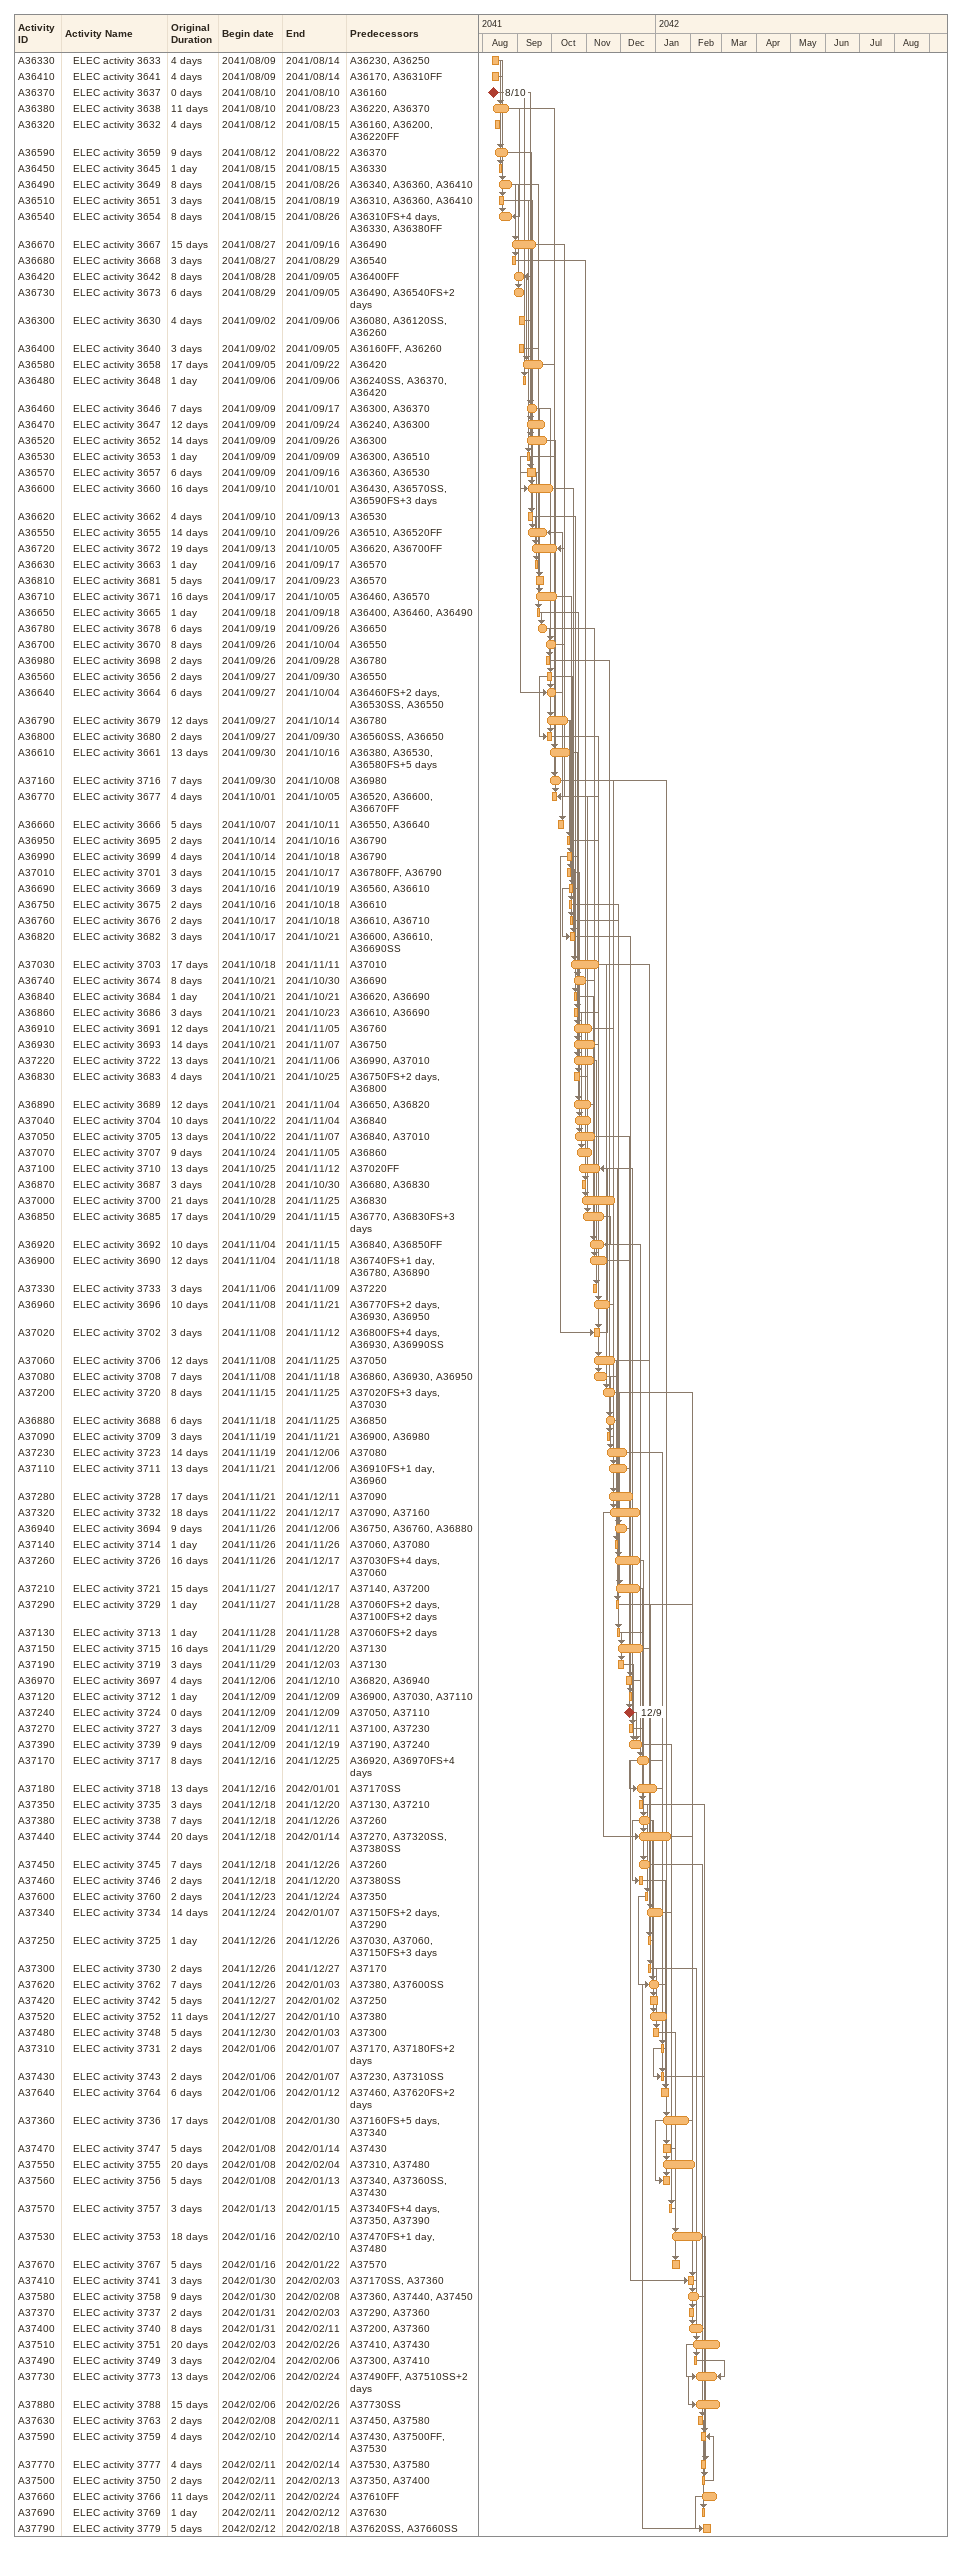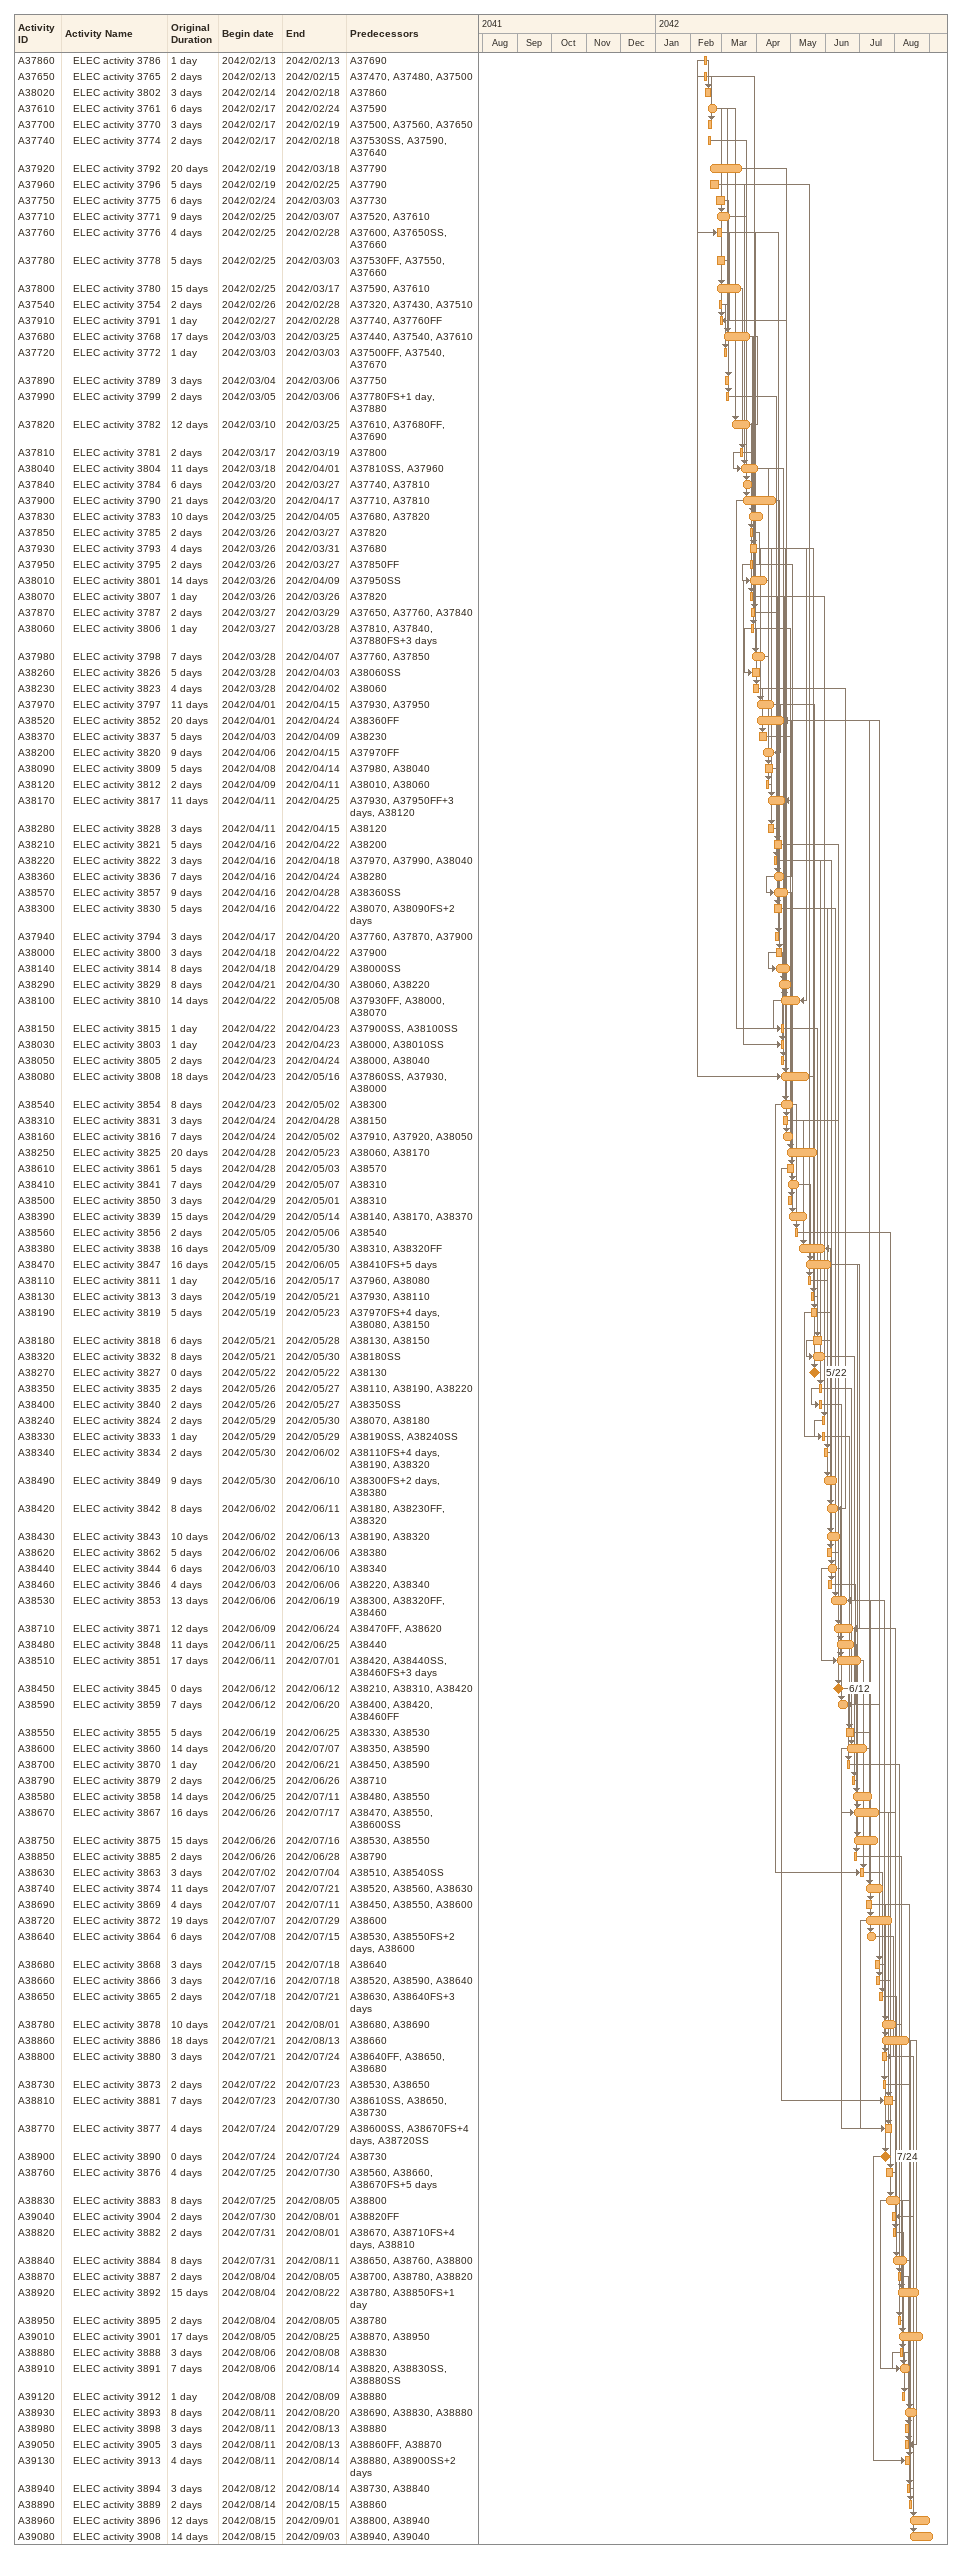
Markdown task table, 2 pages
| ID | Level | Task | Original duration | Start | Finish | Predecessors |
|---|---|---|---|---|---|---|
| A36330 | 2 | ELEC activity 3633 | 4d | 2041-08-09 | 2041-08-14 | A36230, A36250 |
| A36410 | 2 | ELEC activity 3641 | 4d | 2041-08-09 | 2041-08-14 | A36170, A36310FF |
| A36370 | 2 | ELEC activity 3637 | 0d | 2041-08-10 | 2041-08-10 | A36160 |
| A36380 | 2 | ELEC activity 3638 | 11d | 2041-08-10 | 2041-08-23 | A36220, A36370 |
| A36320 | 2 | ELEC activity 3632 | 4d | 2041-08-12 | 2041-08-15 | A36160, A36200, A36220FF |
| A36590 | 2 | ELEC activity 3659 | 9d | 2041-08-12 | 2041-08-22 | A36370 |
| A36450 | 2 | ELEC activity 3645 | 1d | 2041-08-15 | 2041-08-15 | A36330 |
| A36490 | 2 | ELEC activity 3649 | 8d | 2041-08-15 | 2041-08-26 | A36340, A36360, A36410 |
| A36510 | 2 | ELEC activity 3651 | 3d | 2041-08-15 | 2041-08-19 | A36310, A36360, A36410 |
| A36540 | 2 | ELEC activity 3654 | 8d | 2041-08-15 | 2041-08-26 | A36310FS+4d, A36330, A36380FF |
| A36670 | 2 | ELEC activity 3667 | 15d | 2041-08-27 | 2041-09-16 | A36490 |
| A36680 | 2 | ELEC activity 3668 | 3d | 2041-08-27 | 2041-08-29 | A36540 |
| A36420 | 2 | ELEC activity 3642 | 8d | 2041-08-28 | 2041-09-05 | A36400FF |
| A36730 | 2 | ELEC activity 3673 | 6d | 2041-08-29 | 2041-09-05 | A36490, A36540FS+2d |
| A36300 | 2 | ELEC activity 3630 | 4d | 2041-09-02 | 2041-09-06 | A36080, A36120SS, A36260 |
| A36400 | 2 | ELEC activity 3640 | 3d | 2041-09-02 | 2041-09-05 | A36160FF, A36260 |
| A36580 | 2 | ELEC activity 3658 | 17d | 2041-09-05 | 2041-09-22 | A36420 |
| A36480 | 2 | ELEC activity 3648 | 1d | 2041-09-06 | 2041-09-06 | A36240SS, A36370, A36420 |
| A36460 | 2 | ELEC activity 3646 | 7d | 2041-09-09 | 2041-09-17 | A36300, A36370 |
| A36470 | 2 | ELEC activity 3647 | 12d | 2041-09-09 | 2041-09-24 | A36240, A36300 |
| A36520 | 2 | ELEC activity 3652 | 14d | 2041-09-09 | 2041-09-26 | A36300 |
| A36530 | 2 | ELEC activity 3653 | 1d | 2041-09-09 | 2041-09-09 | A36300, A36510 |
| A36570 | 2 | ELEC activity 3657 | 6d | 2041-09-09 | 2041-09-16 | A36360, A36530 |
| A36600 | 2 | ELEC activity 3660 | 16d | 2041-09-10 | 2041-10-01 | A36430, A36570SS, A36590FS+3d |
| A36620 | 2 | ELEC activity 3662 | 4d | 2041-09-10 | 2041-09-13 | A36530 |
| A36550 | 2 | ELEC activity 3655 | 14d | 2041-09-10 | 2041-09-26 | A36510, A36520FF |
| A36720 | 2 | ELEC activity 3672 | 19d | 2041-09-13 | 2041-10-05 | A36620, A36700FF |
| A36630 | 2 | ELEC activity 3663 | 1d | 2041-09-16 | 2041-09-17 | A36570 |
| A36810 | 2 | ELEC activity 3681 | 5d | 2041-09-17 | 2041-09-23 | A36570 |
| A36710 | 2 | ELEC activity 3671 | 16d | 2041-09-17 | 2041-10-05 | A36460, A36570 |
| A36650 | 2 | ELEC activity 3665 | 1d | 2041-09-18 | 2041-09-18 | A36400, A36460, A36490 |
| A36780 | 2 | ELEC activity 3678 | 6d | 2041-09-19 | 2041-09-26 | A36650 |
| A36700 | 2 | ELEC activity 3670 | 8d | 2041-09-26 | 2041-10-04 | A36550 |
| A36980 | 2 | ELEC activity 3698 | 2d | 2041-09-26 | 2041-09-28 | A36780 |
| A36560 | 2 | ELEC activity 3656 | 2d | 2041-09-27 | 2041-09-30 | A36550 |
| A36640 | 2 | ELEC activity 3664 | 6d | 2041-09-27 | 2041-10-04 | A36460FS+2d, A36530SS, A36550 |
| A36790 | 2 | ELEC activity 3679 | 12d | 2041-09-27 | 2041-10-14 | A36780 |
| A36800 | 2 | ELEC activity 3680 | 2d | 2041-09-27 | 2041-09-30 | A36560SS, A36650 |
| A36610 | 2 | ELEC activity 3661 | 13d | 2041-09-30 | 2041-10-16 | A36380, A36530, A36580FS+5d |
| A37160 | 2 | ELEC activity 3716 | 7d | 2041-09-30 | 2041-10-08 | A36980 |
| A36770 | 2 | ELEC activity 3677 | 4d | 2041-10-01 | 2041-10-05 | A36520, A36600, A36670FF |
| A36660 | 2 | ELEC activity 3666 | 5d | 2041-10-07 | 2041-10-11 | A36550, A36640 |
| A36950 | 2 | ELEC activity 3695 | 2d | 2041-10-14 | 2041-10-16 | A36790 |
| A36990 | 2 | ELEC activity 3699 | 4d | 2041-10-14 | 2041-10-18 | A36790 |
| A37010 | 2 | ELEC activity 3701 | 3d | 2041-10-15 | 2041-10-17 | A36780FF, A36790 |
| A36690 | 2 | ELEC activity 3669 | 3d | 2041-10-16 | 2041-10-19 | A36560, A36610 |
| A36750 | 2 | ELEC activity 3675 | 2d | 2041-10-16 | 2041-10-18 | A36610 |
| A36760 | 2 | ELEC activity 3676 | 2d | 2041-10-17 | 2041-10-18 | A36610, A36710 |
| A36820 | 2 | ELEC activity 3682 | 3d | 2041-10-17 | 2041-10-21 | A36600, A36610, A36690SS |
| A37030 | 2 | ELEC activity 3703 | 17d | 2041-10-18 | 2041-11-11 | A37010 |
| A36740 | 2 | ELEC activity 3674 | 8d | 2041-10-21 | 2041-10-30 | A36690 |
| A36840 | 2 | ELEC activity 3684 | 1d | 2041-10-21 | 2041-10-21 | A36620, A36690 |
| A36860 | 2 | ELEC activity 3686 | 3d | 2041-10-21 | 2041-10-23 | A36610, A36690 |
| A36910 | 2 | ELEC activity 3691 | 12d | 2041-10-21 | 2041-11-05 | A36760 |
| A36930 | 2 | ELEC activity 3693 | 14d | 2041-10-21 | 2041-11-07 | A36750 |
| A37220 | 2 | ELEC activity 3722 | 13d | 2041-10-21 | 2041-11-06 | A36990, A37010 |
| A36830 | 2 | ELEC activity 3683 | 4d | 2041-10-21 | 2041-10-25 | A36750FS+2d, A36800 |
| A36890 | 2 | ELEC activity 3689 | 12d | 2041-10-21 | 2041-11-04 | A36650, A36820 |
| A37040 | 2 | ELEC activity 3704 | 10d | 2041-10-22 | 2041-11-04 | A36840 |
| A37050 | 2 | ELEC activity 3705 | 13d | 2041-10-22 | 2041-11-07 | A36840, A37010 |
| A37070 | 2 | ELEC activity 3707 | 9d | 2041-10-24 | 2041-11-05 | A36860 |
| A37100 | 2 | ELEC activity 3710 | 13d | 2041-10-25 | 2041-11-12 | A37020FF |
| A36870 | 2 | ELEC activity 3687 | 3d | 2041-10-28 | 2041-10-30 | A36680, A36830 |
| A37000 | 2 | ELEC activity 3700 | 21d | 2041-10-28 | 2041-11-25 | A36830 |
| A36850 | 2 | ELEC activity 3685 | 17d | 2041-10-29 | 2041-11-15 | A36770, A36830FS+3d |
| A36920 | 2 | ELEC activity 3692 | 10d | 2041-11-04 | 2041-11-15 | A36840, A36850FF |
| A36900 | 2 | ELEC activity 3690 | 12d | 2041-11-04 | 2041-11-18 | A36740FS+1d, A36780, A36890 |
| A37330 | 2 | ELEC activity 3733 | 3d | 2041-11-06 | 2041-11-09 | A37220 |
| A36960 | 2 | ELEC activity 3696 | 10d | 2041-11-08 | 2041-11-21 | A36770FS+2d, A36930, A36950 |
| A37020 | 2 | ELEC activity 3702 | 3d | 2041-11-08 | 2041-11-12 | A36800FS+4d, A36930, A36990SS |
| A37060 | 2 | ELEC activity 3706 | 12d | 2041-11-08 | 2041-11-25 | A37050 |
| A37080 | 2 | ELEC activity 3708 | 7d | 2041-11-08 | 2041-11-18 | A36860, A36930, A36950 |
| A37200 | 2 | ELEC activity 3720 | 8d | 2041-11-15 | 2041-11-25 | A37020FS+3d, A37030 |
| A36880 | 2 | ELEC activity 3688 | 6d | 2041-11-18 | 2041-11-25 | A36850 |
| A37090 | 2 | ELEC activity 3709 | 3d | 2041-11-19 | 2041-11-21 | A36900, A36980 |
| A37230 | 2 | ELEC activity 3723 | 14d | 2041-11-19 | 2041-12-06 | A37080 |
| A37110 | 2 | ELEC activity 3711 | 13d | 2041-11-21 | 2041-12-06 | A36910FS+1d, A36960 |
| A37280 | 2 | ELEC activity 3728 | 17d | 2041-11-21 | 2041-12-11 | A37090 |
| A37320 | 2 | ELEC activity 3732 | 18d | 2041-11-22 | 2041-12-17 | A37090, A37160 |
| A36940 | 2 | ELEC activity 3694 | 9d | 2041-11-26 | 2041-12-06 | A36750, A36760, A36880 |
| A37140 | 2 | ELEC activity 3714 | 1d | 2041-11-26 | 2041-11-26 | A37060, A37080 |
| A37260 | 2 | ELEC activity 3726 | 16d | 2041-11-26 | 2041-12-17 | A37030FS+4d, A37060 |
| A37210 | 2 | ELEC activity 3721 | 15d | 2041-11-27 | 2041-12-17 | A37140, A37200 |
| A37290 | 2 | ELEC activity 3729 | 1d | 2041-11-27 | 2041-11-28 | A37060FS+2d, A37100FS+2d |
| A37130 | 2 | ELEC activity 3713 | 1d | 2041-11-28 | 2041-11-28 | A37060FS+2d |
| A37150 | 2 | ELEC activity 3715 | 16d | 2041-11-29 | 2041-12-20 | A37130 |
| A37190 | 2 | ELEC activity 3719 | 3d | 2041-11-29 | 2041-12-03 | A37130 |
| A36970 | 2 | ELEC activity 3697 | 4d | 2041-12-06 | 2041-12-10 | A36820, A36940 |
| A37120 | 2 | ELEC activity 3712 | 1d | 2041-12-09 | 2041-12-09 | A36900, A37030, A37110 |
| A37240 | 2 | ELEC activity 3724 | 0d | 2041-12-09 | 2041-12-09 | A37050, A37110 |
| A37270 | 2 | ELEC activity 3727 | 3d | 2041-12-09 | 2041-12-11 | A37100, A37230 |
| A37390 | 2 | ELEC activity 3739 | 9d | 2041-12-09 | 2041-12-19 | A37190, A37240 |
| A37170 | 2 | ELEC activity 3717 | 8d | 2041-12-16 | 2041-12-25 | A36920, A36970FS+4d |
| A37180 | 2 | ELEC activity 3718 | 13d | 2041-12-16 | 2042-01-01 | A37170SS |
| A37350 | 2 | ELEC activity 3735 | 3d | 2041-12-18 | 2041-12-20 | A37130, A37210 |
| A37380 | 2 | ELEC activity 3738 | 7d | 2041-12-18 | 2041-12-26 | A37260 |
| A37440 | 2 | ELEC activity 3744 | 20d | 2041-12-18 | 2042-01-14 | A37270, A37320SS, A37380SS |
| A37450 | 2 | ELEC activity 3745 | 7d | 2041-12-18 | 2041-12-26 | A37260 |
| A37460 | 2 | ELEC activity 3746 | 2d | 2041-12-18 | 2041-12-20 | A37380SS |
| A37600 | 2 | ELEC activity 3760 | 2d | 2041-12-23 | 2041-12-24 | A37350 |
| A37340 | 2 | ELEC activity 3734 | 14d | 2041-12-24 | 2042-01-07 | A37150FS+2d, A37290 |
| A37250 | 2 | ELEC activity 3725 | 1d | 2041-12-26 | 2041-12-26 | A37030, A37060, A37150FS+3d |
| A37300 | 2 | ELEC activity 3730 | 2d | 2041-12-26 | 2041-12-27 | A37170 |
| A37620 | 2 | ELEC activity 3762 | 7d | 2041-12-26 | 2042-01-03 | A37380, A37600SS |
| A37420 | 2 | ELEC activity 3742 | 5d | 2041-12-27 | 2042-01-02 | A37250 |
| A37520 | 2 | ELEC activity 3752 | 11d | 2041-12-27 | 2042-01-10 | A37380 |
| A37480 | 2 | ELEC activity 3748 | 5d | 2041-12-30 | 2042-01-03 | A37300 |
| A37310 | 2 | ELEC activity 3731 | 2d | 2042-01-06 | 2042-01-07 | A37170, A37180FS+2d |
| A37430 | 2 | ELEC activity 3743 | 2d | 2042-01-06 | 2042-01-07 | A37230, A37310SS |
| A37640 | 2 | ELEC activity 3764 | 6d | 2042-01-06 | 2042-01-12 | A37460, A37620FS+2d |
| A37360 | 2 | ELEC activity 3736 | 17d | 2042-01-08 | 2042-01-30 | A37160FS+5d, A37340 |
| A37470 | 2 | ELEC activity 3747 | 5d | 2042-01-08 | 2042-01-14 | A37430 |
| A37550 | 2 | ELEC activity 3755 | 20d | 2042-01-08 | 2042-02-04 | A37310, A37480 |
| A37560 | 2 | ELEC activity 3756 | 5d | 2042-01-08 | 2042-01-13 | A37340, A37360SS, A37430 |
| A37570 | 2 | ELEC activity 3757 | 3d | 2042-01-13 | 2042-01-15 | A37340FS+4d, A37350, A37390 |
| A37530 | 2 | ELEC activity 3753 | 18d | 2042-01-16 | 2042-02-10 | A37470FS+1d, A37480 |
| A37670 | 2 | ELEC activity 3767 | 5d | 2042-01-16 | 2042-01-22 | A37570 |
| A37410 | 2 | ELEC activity 3741 | 3d | 2042-01-30 | 2042-02-03 | A37170SS, A37360 |
| A37580 | 2 | ELEC activity 3758 | 9d | 2042-01-30 | 2042-02-08 | A37360, A37440, A37450 |
| A37370 | 2 | ELEC activity 3737 | 2d | 2042-01-31 | 2042-02-03 | A37290, A37360 |
| A37400 | 2 | ELEC activity 3740 | 8d | 2042-01-31 | 2042-02-11 | A37200, A37360 |
| A37510 | 2 | ELEC activity 3751 | 20d | 2042-02-03 | 2042-02-26 | A37410, A37430 |
| A37490 | 2 | ELEC activity 3749 | 3d | 2042-02-04 | 2042-02-06 | A37300, A37410 |
| A37730 | 2 | ELEC activity 3773 | 13d | 2042-02-06 | 2042-02-24 | A37490FF, A37510SS+2d |
| A37880 | 2 | ELEC activity 3788 | 15d | 2042-02-06 | 2042-02-26 | A37730SS |
| A37630 | 2 | ELEC activity 3763 | 2d | 2042-02-08 | 2042-02-11 | A37450, A37580 |
| A37590 | 2 | ELEC activity 3759 | 4d | 2042-02-10 | 2042-02-14 | A37430, A37500FF, A37530 |
| A37770 | 2 | ELEC activity 3777 | 4d | 2042-02-11 | 2042-02-14 | A37530, A37580 |
| A37500 | 2 | ELEC activity 3750 | 2d | 2042-02-11 | 2042-02-13 | A37350, A37400 |
| A37660 | 2 | ELEC activity 3766 | 11d | 2042-02-11 | 2042-02-24 | A37610FF |
| A37690 | 2 | ELEC activity 3769 | 1d | 2042-02-11 | 2042-02-12 | A37630 |
| A37790 | 2 | ELEC activity 3779 | 5d | 2042-02-12 | 2042-02-18 | A37620SS, A37660SS |
| A37860 | 2 | ELEC activity 3786 | 1d | 2042-02-13 | 2042-02-13 | A37690 |
| A37650 | 2 | ELEC activity 3765 | 2d | 2042-02-13 | 2042-02-15 | A37470, A37480, A37500 |
| A38020 | 2 | ELEC activity 3802 | 3d | 2042-02-14 | 2042-02-18 | A37860 |
| A37610 | 2 | ELEC activity 3761 | 6d | 2042-02-17 | 2042-02-24 | A37590 |
| A37700 | 2 | ELEC activity 3770 | 3d | 2042-02-17 | 2042-02-19 | A37500, A37560, A37650 |
| A37740 | 2 | ELEC activity 3774 | 2d | 2042-02-17 | 2042-02-18 | A37530SS, A37590, A37640 |
| A37920 | 2 | ELEC activity 3792 | 20d | 2042-02-19 | 2042-03-18 | A37790 |
| A37960 | 2 | ELEC activity 3796 | 5d | 2042-02-19 | 2042-02-25 | A37790 |
| A37750 | 2 | ELEC activity 3775 | 6d | 2042-02-24 | 2042-03-03 | A37730 |
| A37710 | 2 | ELEC activity 3771 | 9d | 2042-02-25 | 2042-03-07 | A37520, A37610 |
| A37760 | 2 | ELEC activity 3776 | 4d | 2042-02-25 | 2042-02-28 | A37600, A37650SS, A37660 |
| A37780 | 2 | ELEC activity 3778 | 5d | 2042-02-25 | 2042-03-03 | A37530FF, A37550, A37660 |
| A37800 | 2 | ELEC activity 3780 | 15d | 2042-02-25 | 2042-03-17 | A37590, A37610 |
| A37540 | 2 | ELEC activity 3754 | 2d | 2042-02-26 | 2042-02-28 | A37320, A37430, A37510 |
| A37910 | 2 | ELEC activity 3791 | 1d | 2042-02-27 | 2042-02-28 | A37740, A37760FF |
| A37680 | 2 | ELEC activity 3768 | 17d | 2042-03-03 | 2042-03-25 | A37440, A37540, A37610 |
| A37720 | 2 | ELEC activity 3772 | 1d | 2042-03-03 | 2042-03-03 | A37500FF, A37540, A37670 |
| A37890 | 2 | ELEC activity 3789 | 3d | 2042-03-04 | 2042-03-06 | A37750 |
| A37990 | 2 | ELEC activity 3799 | 2d | 2042-03-05 | 2042-03-06 | A37780FS+1d, A37880 |
| A37820 | 2 | ELEC activity 3782 | 12d | 2042-03-10 | 2042-03-25 | A37610, A37680FF, A37690 |
| A37810 | 2 | ELEC activity 3781 | 2d | 2042-03-17 | 2042-03-19 | A37800 |
| A38040 | 2 | ELEC activity 3804 | 11d | 2042-03-18 | 2042-04-01 | A37810SS, A37960 |
| A37840 | 2 | ELEC activity 3784 | 6d | 2042-03-20 | 2042-03-27 | A37740, A37810 |
| A37900 | 2 | ELEC activity 3790 | 21d | 2042-03-20 | 2042-04-17 | A37710, A37810 |
| A37830 | 2 | ELEC activity 3783 | 10d | 2042-03-25 | 2042-04-05 | A37680, A37820 |
| A37850 | 2 | ELEC activity 3785 | 2d | 2042-03-26 | 2042-03-27 | A37820 |
| A37930 | 2 | ELEC activity 3793 | 4d | 2042-03-26 | 2042-03-31 | A37680 |
| A37950 | 2 | ELEC activity 3795 | 2d | 2042-03-26 | 2042-03-27 | A37850FF |
| A38010 | 2 | ELEC activity 3801 | 14d | 2042-03-26 | 2042-04-09 | A37950SS |
| A38070 | 2 | ELEC activity 3807 | 1d | 2042-03-26 | 2042-03-26 | A37820 |
| A37870 | 2 | ELEC activity 3787 | 2d | 2042-03-27 | 2042-03-29 | A37650, A37760, A37840 |
| A38060 | 2 | ELEC activity 3806 | 1d | 2042-03-27 | 2042-03-28 | A37810, A37840, A37880FS+3d |
| A37980 | 2 | ELEC activity 3798 | 7d | 2042-03-28 | 2042-04-07 | A37760, A37850 |
| A38260 | 2 | ELEC activity 3826 | 5d | 2042-03-28 | 2042-04-03 | A38060SS |
| A38230 | 2 | ELEC activity 3823 | 4d | 2042-03-28 | 2042-04-02 | A38060 |
| A37970 | 2 | ELEC activity 3797 | 11d | 2042-04-01 | 2042-04-15 | A37930, A37950 |
| A38520 | 2 | ELEC activity 3852 | 20d | 2042-04-01 | 2042-04-24 | A38360FF |
| A38370 | 2 | ELEC activity 3837 | 5d | 2042-04-03 | 2042-04-09 | A38230 |
| A38200 | 2 | ELEC activity 3820 | 9d | 2042-04-06 | 2042-04-15 | A37970FF |
| A38090 | 2 | ELEC activity 3809 | 5d | 2042-04-08 | 2042-04-14 | A37980, A38040 |
| A38120 | 2 | ELEC activity 3812 | 2d | 2042-04-09 | 2042-04-11 | A38010, A38060 |
| A38170 | 2 | ELEC activity 3817 | 11d | 2042-04-11 | 2042-04-25 | A37930, A37950FF+3d, A38120 |
| A38280 | 2 | ELEC activity 3828 | 3d | 2042-04-11 | 2042-04-15 | A38120 |
| A38210 | 2 | ELEC activity 3821 | 5d | 2042-04-16 | 2042-04-22 | A38200 |
| A38220 | 2 | ELEC activity 3822 | 3d | 2042-04-16 | 2042-04-18 | A37970, A37990, A38040 |
| A38360 | 2 | ELEC activity 3836 | 7d | 2042-04-16 | 2042-04-24 | A38280 |
| A38570 | 2 | ELEC activity 3857 | 9d | 2042-04-16 | 2042-04-28 | A38360SS |
| A38300 | 2 | ELEC activity 3830 | 5d | 2042-04-16 | 2042-04-22 | A38070, A38090FS+2d |
| A37940 | 2 | ELEC activity 3794 | 3d | 2042-04-17 | 2042-04-20 | A37760, A37870, A37900 |
| A38000 | 2 | ELEC activity 3800 | 3d | 2042-04-18 | 2042-04-22 | A37900 |
| A38140 | 2 | ELEC activity 3814 | 8d | 2042-04-18 | 2042-04-29 | A38000SS |
| A38290 | 2 | ELEC activity 3829 | 8d | 2042-04-21 | 2042-04-30 | A38060, A38220 |
| A38100 | 2 | ELEC activity 3810 | 14d | 2042-04-22 | 2042-05-08 | A37930FF, A38000, A38070 |
| A38150 | 2 | ELEC activity 3815 | 1d | 2042-04-22 | 2042-04-23 | A37900SS, A38100SS |
| A38030 | 2 | ELEC activity 3803 | 1d | 2042-04-23 | 2042-04-23 | A38000, A38010SS |
| A38050 | 2 | ELEC activity 3805 | 2d | 2042-04-23 | 2042-04-24 | A38000, A38040 |
| A38080 | 2 | ELEC activity 3808 | 18d | 2042-04-23 | 2042-05-16 | A37860SS, A37930, A38000 |
| A38540 | 2 | ELEC activity 3854 | 8d | 2042-04-23 | 2042-05-02 | A38300 |
| A38310 | 2 | ELEC activity 3831 | 3d | 2042-04-24 | 2042-04-28 | A38150 |
| A38160 | 2 | ELEC activity 3816 | 7d | 2042-04-24 | 2042-05-02 | A37910, A37920, A38050 |
| A38250 | 2 | ELEC activity 3825 | 20d | 2042-04-28 | 2042-05-23 | A38060, A38170 |
| A38610 | 2 | ELEC activity 3861 | 5d | 2042-04-28 | 2042-05-03 | A38570 |
| A38410 | 2 | ELEC activity 3841 | 7d | 2042-04-29 | 2042-05-07 | A38310 |
| A38500 | 2 | ELEC activity 3850 | 3d | 2042-04-29 | 2042-05-01 | A38310 |
| A38390 | 2 | ELEC activity 3839 | 15d | 2042-04-29 | 2042-05-14 | A38140, A38170, A38370 |
| A38560 | 2 | ELEC activity 3856 | 2d | 2042-05-05 | 2042-05-06 | A38540 |
| A38380 | 2 | ELEC activity 3838 | 16d | 2042-05-09 | 2042-05-30 | A38310, A38320FF |
| A38470 | 2 | ELEC activity 3847 | 16d | 2042-05-15 | 2042-06-05 | A38410FS+5d |
| A38110 | 2 | ELEC activity 3811 | 1d | 2042-05-16 | 2042-05-17 | A37960, A38080 |
| A38130 | 2 | ELEC activity 3813 | 3d | 2042-05-19 | 2042-05-21 | A37930, A38110 |
| A38190 | 2 | ELEC activity 3819 | 5d | 2042-05-19 | 2042-05-23 | A37970FS+4d, A38080, A38150 |
| A38180 | 2 | ELEC activity 3818 | 6d | 2042-05-21 | 2042-05-28 | A38130, A38150 |
| A38320 | 2 | ELEC activity 3832 | 8d | 2042-05-21 | 2042-05-30 | A38180SS |
| A38270 | 2 | ELEC activity 3827 | 0d | 2042-05-22 | 2042-05-22 | A38130 |
| A38350 | 2 | ELEC activity 3835 | 2d | 2042-05-26 | 2042-05-27 | A38110, A38190, A38220 |
| A38400 | 2 | ELEC activity 3840 | 2d | 2042-05-26 | 2042-05-27 | A38350SS |
| A38240 | 2 | ELEC activity 3824 | 2d | 2042-05-29 | 2042-05-30 | A38070, A38180 |
| A38330 | 2 | ELEC activity 3833 | 1d | 2042-05-29 | 2042-05-29 | A38190SS, A38240SS |
| A38340 | 2 | ELEC activity 3834 | 2d | 2042-05-30 | 2042-06-02 | A38110FS+4d, A38190, A38320 |
| A38490 | 2 | ELEC activity 3849 | 9d | 2042-05-30 | 2042-06-10 | A38300FS+2d, A38380 |
| A38420 | 2 | ELEC activity 3842 | 8d | 2042-06-02 | 2042-06-11 | A38180, A38230FF, A38320 |
| A38430 | 2 | ELEC activity 3843 | 10d | 2042-06-02 | 2042-06-13 | A38190, A38320 |
| A38620 | 2 | ELEC activity 3862 | 5d | 2042-06-02 | 2042-06-06 | A38380 |
| A38440 | 2 | ELEC activity 3844 | 6d | 2042-06-03 | 2042-06-10 | A38340 |
| A38460 | 2 | ELEC activity 3846 | 4d | 2042-06-03 | 2042-06-06 | A38220, A38340 |
| A38530 | 2 | ELEC activity 3853 | 13d | 2042-06-06 | 2042-06-19 | A38300, A38320FF, A38460 |
| A38710 | 2 | ELEC activity 3871 | 12d | 2042-06-09 | 2042-06-24 | A38470FF, A38620 |
| A38480 | 2 | ELEC activity 3848 | 11d | 2042-06-11 | 2042-06-25 | A38440 |
| A38510 | 2 | ELEC activity 3851 | 17d | 2042-06-11 | 2042-07-01 | A38420, A38440SS, A38460FS+3d |
| A38450 | 2 | ELEC activity 3845 | 0d | 2042-06-12 | 2042-06-12 | A38210, A38310, A38420 |
| A38590 | 2 | ELEC activity 3859 | 7d | 2042-06-12 | 2042-06-20 | A38400, A38420, A38460FF |
| A38550 | 2 | ELEC activity 3855 | 5d | 2042-06-19 | 2042-06-25 | A38330, A38530 |
| A38600 | 2 | ELEC activity 3860 | 14d | 2042-06-20 | 2042-07-07 | A38350, A38590 |
| A38700 | 2 | ELEC activity 3870 | 1d | 2042-06-20 | 2042-06-21 | A38450, A38590 |
| A38790 | 2 | ELEC activity 3879 | 2d | 2042-06-25 | 2042-06-26 | A38710 |
| A38580 | 2 | ELEC activity 3858 | 14d | 2042-06-25 | 2042-07-11 | A38480, A38550 |
| A38670 | 2 | ELEC activity 3867 | 16d | 2042-06-26 | 2042-07-17 | A38470, A38550, A38600SS |
| A38750 | 2 | ELEC activity 3875 | 15d | 2042-06-26 | 2042-07-16 | A38530, A38550 |
| A38850 | 2 | ELEC activity 3885 | 2d | 2042-06-26 | 2042-06-28 | A38790 |
| A38630 | 2 | ELEC activity 3863 | 3d | 2042-07-02 | 2042-07-04 | A38510, A38540SS |
| A38740 | 2 | ELEC activity 3874 | 11d | 2042-07-07 | 2042-07-21 | A38520, A38560, A38630 |
| A38690 | 2 | ELEC activity 3869 | 4d | 2042-07-07 | 2042-07-11 | A38450, A38550, A38600 |
| A38720 | 2 | ELEC activity 3872 | 19d | 2042-07-07 | 2042-07-29 | A38600 |
| A38640 | 2 | ELEC activity 3864 | 6d | 2042-07-08 | 2042-07-15 | A38530, A38550FS+2d, A38600 |
| A38680 | 2 | ELEC activity 3868 | 3d | 2042-07-15 | 2042-07-18 | A38640 |
| A38660 | 2 | ELEC activity 3866 | 3d | 2042-07-16 | 2042-07-18 | A38520, A38590, A38640 |
| A38650 | 2 | ELEC activity 3865 | 2d | 2042-07-18 | 2042-07-21 | A38630, A38640FS+3d |
| A38780 | 2 | ELEC activity 3878 | 10d | 2042-07-21 | 2042-08-01 | A38680, A38690 |
| A38860 | 2 | ELEC activity 3886 | 18d | 2042-07-21 | 2042-08-13 | A38660 |
| A38800 | 2 | ELEC activity 3880 | 3d | 2042-07-21 | 2042-07-24 | A38640FF, A38650, A38680 |
| A38730 | 2 | ELEC activity 3873 | 2d | 2042-07-22 | 2042-07-23 | A38530, A38650 |
| A38810 | 2 | ELEC activity 3881 | 7d | 2042-07-23 | 2042-07-30 | A38610SS, A38650, A38730 |
| A38770 | 2 | ELEC activity 3877 | 4d | 2042-07-24 | 2042-07-29 | A38600SS, A38670FS+4d, A38720SS |
| A38900 | 2 | ELEC activity 3890 | 0d | 2042-07-24 | 2042-07-24 | A38730 |
| A38760 | 2 | ELEC activity 3876 | 4d | 2042-07-25 | 2042-07-30 | A38560, A38660, A38670FS+5d |
| A38830 | 2 | ELEC activity 3883 | 8d | 2042-07-25 | 2042-08-05 | A38800 |
| A39040 | 2 | ELEC activity 3904 | 2d | 2042-07-30 | 2042-08-01 | A38820FF |
| A38820 | 2 | ELEC activity 3882 | 2d | 2042-07-31 | 2042-08-01 | A38670, A38710FS+4d, A38810 |
| A38840 | 2 | ELEC activity 3884 | 8d | 2042-07-31 | 2042-08-11 | A38650, A38760, A38800 |
| A38870 | 2 | ELEC activity 3887 | 2d | 2042-08-04 | 2042-08-05 | A38700, A38780, A38820 |
| A38920 | 2 | ELEC activity 3892 | 15d | 2042-08-04 | 2042-08-22 | A38780, A38850FS+1d |
| A38950 | 2 | ELEC activity 3895 | 2d | 2042-08-04 | 2042-08-05 | A38780 |
| A39010 | 2 | ELEC activity 3901 | 17d | 2042-08-05 | 2042-08-25 | A38870, A38950 |
| A38880 | 2 | ELEC activity 3888 | 3d | 2042-08-06 | 2042-08-08 | A38830 |
| A38910 | 2 | ELEC activity 3891 | 7d | 2042-08-06 | 2042-08-14 | A38820, A38830SS, A38880SS |
| A39120 | 2 | ELEC activity 3912 | 1d | 2042-08-08 | 2042-08-09 | A38880 |
| A38930 | 2 | ELEC activity 3893 | 8d | 2042-08-11 | 2042-08-20 | A38690, A38830, A38880 |
| A38980 | 2 | ELEC activity 3898 | 3d | 2042-08-11 | 2042-08-13 | A38880 |
| A39050 | 2 | ELEC activity 3905 | 3d | 2042-08-11 | 2042-08-13 | A38860FF, A38870 |
| A39130 | 2 | ELEC activity 3913 | 4d | 2042-08-11 | 2042-08-14 | A38880, A38900SS+2d |
| A38940 | 2 | ELEC activity 3894 | 3d | 2042-08-12 | 2042-08-14 | A38730, A38840 |
| A38890 | 2 | ELEC activity 3889 | 2d | 2042-08-14 | 2042-08-15 | A38860 |
| A38960 | 2 | ELEC activity 3896 | 12d | 2042-08-15 | 2042-09-01 | A38800, A38940 |
| A39080 | 2 | ELEC activity 3908 | 14d | 2042-08-15 | 2042-09-03 | A38940, A39040 |
